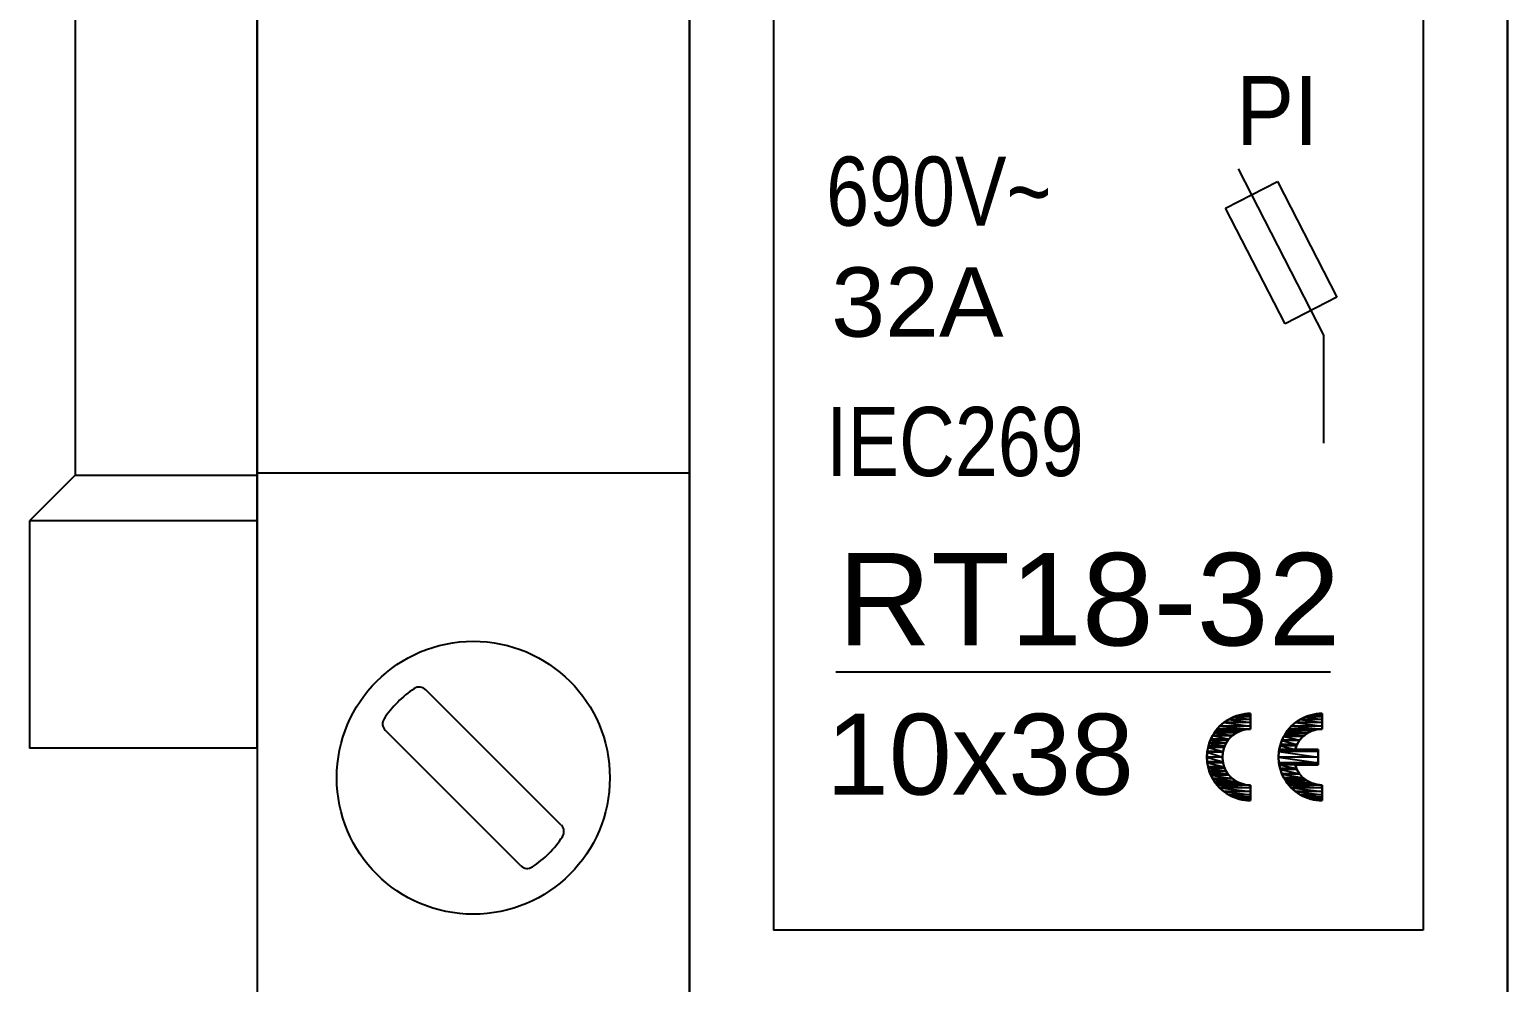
# Model space of a CAD drawing. Header units: millimetres. Extents: x 173893 to 258446, y -176540 to -123824.
# Drawn here: x 188237.67 to 188270.15, y -151229.78 to -151208.83 of the extents above; entities that cross this region are included whole.
import ezdxf

# ---------------------------------------------------------------- set-up
doc = ezdxf.new("R2010")
doc.units = ezdxf.units.MM
doc.header["$LTSCALE"] = 3
doc.layers.add('1', color=3, linetype='Continuous')
doc.layers.add('DUT', color=7, linetype='Continuous')
doc.styles.add('Arial', font='arial.ttf')

msp = doc.modelspace()

# ---------------------------------------------------------------- linework, layer by layer
for p, q in [((188252.174, -151249.082), (188252.174, -151169.6)), ((188270.146, -151169.6), (188270.146, -151249.082)), ((188270.146, -151249.082), (188270.146, -151169.6)), ((188254.022, -151197.242), (188254.022, -151228.629)), ((188268.298, -151197.242), (188268.298, -151228.629)), ((188264.23, -151211.892), (188266.106, -151215.545)), ((188263.953, -151212.754), (188265.092, -151212.169)), ((188265.092, -151212.169), (188266.401, -151214.716)), ((188265.261, -151215.301), (188263.953, -151212.754)), ((188266.401, -151214.716), (188265.261, -151215.301)), ((188266.106, -151215.545), (188266.106, -151217.919)), ((188255.391, -151222.951), (188266.255, -151222.951)), ((188263.87, -151224.101), (188263.824, -151224.144)), ((188263.918, -151224.062), (188263.87, -151224.101)), ((188263.968, -151224.026), (188263.918, -151224.062)), ((188264.021, -151223.994), (188263.968, -151224.026)), ((188264.076, -151223.964), (188264.021, -151223.994)), ((188264.132, -151223.939), (188264.076, -151223.964)), ((188264.19, -151223.917), (188264.132, -151223.939)), ((188264.25, -151223.898), (188264.19, -151223.917)), ((188264.311, -151223.884), (188264.25, -151223.898)), ((188264.373, -151223.874), (188264.311, -151223.884)), ((188264.436, -151223.867), (188264.373, -151223.874)), ((188264.5, -151223.865), (188264.436, -151223.867)), ((188264.5, -151223.865), (188264.5, -151223.865)), ((188265.443, -151224.101), (188265.398, -151224.144)), ((188265.491, -151224.062), (188265.443, -151224.101)), ((188265.542, -151224.026), (188265.491, -151224.062)), ((188265.595, -151223.994), (188265.542, -151224.026)), ((188265.649, -151223.964), (188265.595, -151223.994)), ((188265.706, -151223.939), (188265.649, -151223.964)), ((188265.764, -151223.917), (188265.706, -151223.939)), ((188265.823, -151223.898), (188265.764, -151223.917)), ((188265.884, -151223.884), (188265.823, -151223.898)), ((188265.946, -151223.874), (188265.884, -151223.884)), ((188266.009, -151223.867), (188265.946, -151223.874)), ((188266.073, -151223.865), (188266.009, -151223.867)), ((188266.073, -151223.865), (188266.073, -151223.865)), ((188263.641, -151224.4), (188263.615, -151224.458)), ((188263.671, -151224.344), (188263.641, -151224.4)), ((188263.705, -151224.289), (188263.671, -151224.344)), ((188263.671, -151224.344), (188263.671, -151224.344)), ((188263.741, -151224.238), (188263.705, -151224.289)), ((188263.781, -151224.19), (188263.741, -151224.238)), ((188263.824, -151224.144), (188263.781, -151224.19)), ((188264.037, -151224.414), (188264.011, -151224.446)), ((188264.064, -151224.385), (188264.037, -151224.414)), ((188264.094, -151224.358), (188264.064, -151224.385)), ((188264.125, -151224.332), (188264.094, -151224.358)), ((188264.157, -151224.309), (188264.125, -151224.332)), ((188264.191, -151224.288), (188264.157, -151224.309)), ((188264.226, -151224.269), (188264.191, -151224.288)), ((188264.263, -151224.253), (188264.226, -151224.269)), ((188264.3, -151224.239), (188264.263, -151224.253)), ((188264.339, -151224.227), (188264.3, -151224.239)), ((188264.378, -151224.218), (188264.339, -151224.227)), ((188264.418, -151224.211), (188264.378, -151224.218)), ((188264.458, -151224.207), (188264.418, -151224.211)), ((188264.5, -151224.206), (188264.458, -151224.207)), ((188264.5, -151224.206), (188264.5, -151224.206)), ((188265.214, -151224.4), (188265.188, -151224.458)), ((188265.244, -151224.344), (188265.214, -151224.4)), ((188265.278, -151224.289), (188265.244, -151224.344)), ((188265.244, -151224.344), (188265.244, -151224.344)), ((188265.315, -151224.238), (188265.278, -151224.289)), ((188265.355, -151224.19), (188265.315, -151224.238)), ((188265.398, -151224.144), (188265.355, -151224.19)), ((188265.596, -151224.431), (188265.566, -151224.471)), ((188265.629, -151224.394), (188265.596, -151224.431)), ((188265.664, -151224.361), (188265.629, -151224.394)), ((188265.702, -151224.33), (188265.664, -151224.361)), ((188265.742, -151224.302), (188265.702, -151224.33)), ((188265.784, -151224.277), (188265.742, -151224.302)), ((188265.829, -151224.256), (188265.784, -151224.277)), ((188265.875, -151224.238), (188265.829, -151224.256)), ((188265.923, -151224.224), (188265.875, -151224.238)), ((188265.972, -151224.214), (188265.923, -151224.224)), ((188266.022, -151224.208), (188265.972, -151224.214)), ((188266.073, -151224.206), (188266.022, -151224.208)), ((188266.073, -151224.206), (188266.073, -151224.206)), ((188263.545, -151224.76), (188263.543, -151224.822)), ((188263.551, -151224.698), (188263.545, -151224.76)), ((188263.561, -151224.637), (188263.551, -151224.698)), ((188263.575, -151224.576), (188263.561, -151224.637)), ((188263.593, -151224.516), (188263.575, -151224.576)), ((188263.615, -151224.458), (188263.593, -151224.516)), ((188263.888, -151224.742), (188263.884, -151224.782)), ((188263.894, -151224.703), (188263.888, -151224.742)), ((188263.903, -151224.664), (188263.894, -151224.703)), ((188263.915, -151224.625), (188263.903, -151224.664)), ((188263.929, -151224.587), (188263.915, -151224.625)), ((188263.946, -151224.55), (188263.929, -151224.587)), ((188263.966, -151224.514), (188263.946, -151224.55)), ((188263.987, -151224.479), (188263.966, -151224.514)), ((188263.966, -151224.514), (188263.966, -151224.514)), ((188264.011, -151224.446), (188263.987, -151224.479)), ((188265.118, -151224.76), (188265.116, -151224.822)), ((188265.124, -151224.698), (188265.118, -151224.76)), ((188265.134, -151224.637), (188265.124, -151224.698)), ((188265.148, -151224.576), (188265.134, -151224.637)), ((188265.166, -151224.516), (188265.148, -151224.576)), ((188265.188, -151224.458), (188265.166, -151224.516)), ((188265.496, -151224.603), (188265.48, -151224.652)), ((188265.48, -151224.652), (188265.988, -151224.652)), ((188265.516, -151224.557), (188265.496, -151224.603)), ((188265.539, -151224.513), (188265.516, -151224.557)), ((188265.566, -151224.471), (188265.539, -151224.513)), ((188265.988, -151224.652), (188265.988, -151224.992)), ((188263.543, -151224.822), (188263.545, -151224.884)), ((188263.545, -151224.884), (188263.551, -151224.946)), ((188263.551, -151224.946), (188263.561, -151225.007)), ((188263.561, -151225.007), (188263.575, -151225.068)), ((188263.575, -151225.068), (188263.593, -151225.128)), ((188263.884, -151224.782), (188263.883, -151224.822)), ((188263.883, -151224.822), (188263.884, -151224.862)), ((188263.884, -151224.862), (188263.888, -151224.902)), ((188263.888, -151224.902), (188263.894, -151224.941)), ((188263.894, -151224.941), (188263.903, -151224.98)), ((188263.903, -151224.98), (188263.915, -151225.019)), ((188263.915, -151225.019), (188263.929, -151225.057)), ((188263.929, -151225.057), (188263.946, -151225.094)), ((188265.116, -151224.822), (188265.118, -151224.884)), ((188265.118, -151224.884), (188265.124, -151224.946)), ((188265.124, -151224.946), (188265.134, -151225.007)), ((188265.134, -151225.007), (188265.148, -151225.068)), ((188265.148, -151225.068), (188265.166, -151225.128)), ((188265.48, -151224.992), (188265.988, -151224.992)), ((188265.48, -151224.992), (188265.48, -151224.992)), ((188265.48, -151224.992), (188265.496, -151225.041)), ((188265.496, -151225.041), (188265.516, -151225.087)), ((188265.516, -151225.087), (188265.539, -151225.131)), ((188263.593, -151225.128), (188263.615, -151225.187)), ((188263.615, -151225.187), (188263.641, -151225.244)), ((188263.641, -151225.244), (188263.671, -151225.301)), ((188263.671, -151225.301), (188263.671, -151225.301)), ((188263.671, -151225.301), (188263.705, -151225.355)), ((188263.705, -151225.355), (188263.741, -151225.406)), ((188263.741, -151225.406), (188263.781, -151225.455)), ((188263.946, -151225.094), (188263.966, -151225.13)), ((188263.966, -151225.13), (188263.966, -151225.13)), ((188263.966, -151225.13), (188263.987, -151225.165)), ((188263.987, -151225.165), (188264.011, -151225.198)), ((188264.011, -151225.198), (188264.037, -151225.23)), ((188264.037, -151225.23), (188264.064, -151225.259)), ((188264.064, -151225.259), (188264.094, -151225.286)), ((188264.094, -151225.286), (188264.125, -151225.312)), ((188264.125, -151225.312), (188264.157, -151225.335)), ((188264.157, -151225.335), (188264.191, -151225.356)), ((188264.191, -151225.356), (188264.226, -151225.375)), ((188264.226, -151225.375), (188264.263, -151225.391)), ((188264.263, -151225.391), (188264.3, -151225.406)), ((188264.3, -151225.406), (188264.339, -151225.417)), ((188264.339, -151225.417), (188264.378, -151225.427)), ((188265.166, -151225.128), (188265.188, -151225.187)), ((188265.188, -151225.187), (188265.214, -151225.244)), ((188265.214, -151225.244), (188265.244, -151225.301)), ((188265.244, -151225.301), (188265.244, -151225.301)), ((188265.244, -151225.301), (188265.278, -151225.355)), ((188265.278, -151225.355), (188265.315, -151225.406)), ((188265.315, -151225.406), (188265.355, -151225.455)), ((188265.539, -151225.131), (188265.566, -151225.173)), ((188265.566, -151225.173), (188265.596, -151225.213)), ((188265.596, -151225.213), (188265.629, -151225.25)), ((188265.629, -151225.25), (188265.664, -151225.284)), ((188265.664, -151225.284), (188265.702, -151225.315)), ((188265.702, -151225.315), (188265.742, -151225.342)), ((188265.742, -151225.342), (188265.784, -151225.367)), ((188265.784, -151225.367), (188265.829, -151225.388)), ((188265.829, -151225.388), (188265.875, -151225.406)), ((188265.875, -151225.406), (188265.923, -151225.42)), ((188263.781, -151225.455), (188263.824, -151225.5)), ((188263.824, -151225.5), (188263.87, -151225.543)), ((188263.87, -151225.543), (188263.918, -151225.582)), ((188263.918, -151225.582), (188263.968, -151225.618)), ((188263.968, -151225.618), (188264.021, -151225.651)), ((188264.021, -151225.651), (188264.076, -151225.68)), ((188264.076, -151225.68), (188264.132, -151225.706)), ((188264.132, -151225.706), (188264.19, -151225.728)), ((188264.19, -151225.728), (188264.25, -151225.746)), ((188264.378, -151225.427), (188264.418, -151225.433)), ((188264.418, -151225.433), (188264.458, -151225.437)), ((188264.458, -151225.437), (188264.5, -151225.439)), ((188265.355, -151225.455), (188265.398, -151225.5)), ((188265.398, -151225.5), (188265.443, -151225.543)), ((188265.443, -151225.543), (188265.491, -151225.582)), ((188265.491, -151225.582), (188265.542, -151225.618)), ((188265.542, -151225.618), (188265.595, -151225.651)), ((188265.595, -151225.651), (188265.649, -151225.68)), ((188265.649, -151225.68), (188265.706, -151225.706)), ((188265.706, -151225.706), (188265.764, -151225.728)), ((188265.764, -151225.728), (188265.823, -151225.746)), ((188265.923, -151225.42), (188265.972, -151225.43)), ((188265.972, -151225.43), (188266.022, -151225.437)), ((188266.022, -151225.437), (188266.073, -151225.439)), ((188264.25, -151225.746), (188264.311, -151225.76)), ((188264.311, -151225.76), (188264.373, -151225.771)), ((188264.373, -151225.771), (188264.436, -151225.777)), ((188264.436, -151225.777), (188264.5, -151225.779)), ((188265.823, -151225.746), (188265.884, -151225.76)), ((188265.884, -151225.76), (188265.946, -151225.771)), ((188265.946, -151225.771), (188266.009, -151225.777)), ((188266.009, -151225.777), (188266.073, -151225.779)), ((188268.298, -151228.629), (188254.022, -151228.629))]:
    msp.add_line(p, q)
at = {"color": 251}
for p, q in [((188263.823, -151224.146), (188263.917, -151224.063)), ((188263.917, -151224.063), (188263.823, -151224.146)), ((188263.917, -151224.063), (188264.021, -151223.994)), ((188264.021, -151223.994), (188263.917, -151224.063)), ((188264.5, -151224.063), (188263.917, -151224.063)), ((188263.917, -151224.063), (188264.5, -151224.146)), ((188263.917, -151224.063), (188264.5, -151224.146)), ((188264.5, -151224.063), (188263.917, -151224.063)), ((188264.021, -151223.994), (188264.133, -151223.938)), ((188264.133, -151223.938), (188264.021, -151223.994)), ((188264.5, -151223.994), (188264.021, -151223.994)), ((188264.021, -151223.994), (188264.5, -151224.063)), ((188264.021, -151223.994), (188264.5, -151224.063)), ((188264.5, -151223.994), (188264.021, -151223.994)), ((188264.133, -151223.938), (188264.252, -151223.898)), ((188264.252, -151223.898), (188264.133, -151223.938)), ((188264.5, -151223.938), (188264.133, -151223.938)), ((188264.133, -151223.938), (188264.5, -151223.994)), ((188264.133, -151223.938), (188264.5, -151223.994)), ((188264.5, -151223.938), (188264.133, -151223.938)), ((188264.252, -151223.898), (188264.375, -151223.874)), ((188264.375, -151223.874), (188264.252, -151223.898)), ((188264.5, -151223.898), (188264.252, -151223.898)), ((188264.252, -151223.898), (188264.5, -151223.938)), ((188264.252, -151223.898), (188264.5, -151223.938)), ((188264.5, -151223.898), (188264.252, -151223.898)), ((188264.375, -151223.874), (188264.5, -151223.865)), ((188264.5, -151223.865), (188264.375, -151223.874)), ((188264.5, -151223.874), (188264.375, -151223.874)), ((188264.375, -151223.874), (188264.5, -151223.898)), ((188264.375, -151223.874), (188264.5, -151223.898)), ((188264.5, -151223.874), (188264.375, -151223.874)), ((188264.5, -151223.865), (188264.5, -151223.874)), ((188264.5, -151223.874), (188264.5, -151223.865)), ((188264.5, -151223.898), (188264.5, -151223.874)), ((188264.5, -151223.874), (188264.5, -151223.898)), ((188264.5, -151223.938), (188264.5, -151223.898)), ((188264.5, -151223.898), (188264.5, -151223.938)), ((188264.5, -151223.994), (188264.5, -151223.938)), ((188264.5, -151223.938), (188264.5, -151223.994)), ((188264.5, -151224.063), (188264.5, -151223.994)), ((188264.5, -151223.994), (188264.5, -151224.063)), ((188264.5, -151224.146), (188264.5, -151224.063)), ((188264.5, -151224.063), (188264.5, -151224.146)), ((188265.396, -151224.146), (188265.491, -151224.063)), ((188265.491, -151224.063), (188265.396, -151224.146)), ((188265.491, -151224.063), (188265.595, -151223.994)), ((188265.595, -151223.994), (188265.491, -151224.063)), ((188266.073, -151224.063), (188265.491, -151224.063)), ((188265.491, -151224.063), (188266.073, -151224.146)), ((188265.491, -151224.063), (188266.073, -151224.146)), ((188266.073, -151224.063), (188265.491, -151224.063)), ((188265.595, -151223.994), (188265.707, -151223.938)), ((188265.707, -151223.938), (188265.595, -151223.994)), ((188266.073, -151223.994), (188265.595, -151223.994)), ((188265.595, -151223.994), (188266.073, -151224.063)), ((188265.595, -151223.994), (188266.073, -151224.063)), ((188266.073, -151223.994), (188265.595, -151223.994)), ((188265.707, -151223.938), (188265.825, -151223.898)), ((188265.825, -151223.898), (188265.707, -151223.938)), ((188266.073, -151223.938), (188265.707, -151223.938)), ((188265.707, -151223.938), (188266.073, -151223.994)), ((188265.707, -151223.938), (188266.073, -151223.994)), ((188266.073, -151223.938), (188265.707, -151223.938)), ((188265.825, -151223.898), (188265.948, -151223.874)), ((188265.948, -151223.874), (188265.825, -151223.898)), ((188266.073, -151223.898), (188265.825, -151223.898)), ((188265.825, -151223.898), (188266.073, -151223.938)), ((188265.825, -151223.898), (188266.073, -151223.938)), ((188266.073, -151223.898), (188265.825, -151223.898)), ((188265.948, -151223.874), (188266.073, -151223.865)), ((188266.073, -151223.865), (188265.948, -151223.874)), ((188266.073, -151223.874), (188265.948, -151223.874)), ((188265.948, -151223.874), (188266.073, -151223.898)), ((188265.948, -151223.874), (188266.073, -151223.898)), ((188266.073, -151223.874), (188265.948, -151223.874)), ((188266.073, -151223.865), (188266.073, -151223.874)), ((188266.073, -151223.874), (188266.073, -151223.865)), ((188266.073, -151223.898), (188266.073, -151223.874)), ((188266.073, -151223.874), (188266.073, -151223.898)), ((188266.073, -151223.938), (188266.073, -151223.898)), ((188266.073, -151223.898), (188266.073, -151223.938)), ((188266.073, -151223.994), (188266.073, -151223.938)), ((188266.073, -151223.938), (188266.073, -151223.994)), ((188266.073, -151224.063), (188266.073, -151223.994)), ((188266.073, -151223.994), (188266.073, -151224.063)), ((188266.073, -151224.146), (188266.073, -151224.063)), ((188266.073, -151224.063), (188266.073, -151224.146)), ((188263.616, -151224.456), (188263.631, -151224.426)), ((188263.631, -151224.426), (188263.616, -151224.456)), ((188263.631, -151224.426), (188263.668, -151224.35)), ((188263.668, -151224.35), (188263.631, -151224.426)), ((188264.027, -151224.426), (188263.631, -151224.426)), ((188263.631, -151224.426), (188264.006, -151224.456)), ((188263.631, -151224.426), (188264.006, -151224.456)), ((188264.027, -151224.426), (188263.631, -151224.426)), ((188263.668, -151224.35), (188263.671, -151224.344)), ((188263.671, -151224.344), (188263.668, -151224.35)), ((188264.103, -151224.35), (188263.668, -151224.35)), ((188263.668, -151224.35), (188264.027, -151224.426)), ((188263.668, -151224.35), (188264.027, -151224.426)), ((188264.103, -151224.35), (188263.668, -151224.35)), ((188263.671, -151224.344), (188263.708, -151224.288)), ((188263.708, -151224.288), (188263.671, -151224.344)), ((188264.112, -151224.344), (188263.671, -151224.344)), ((188263.671, -151224.344), (188264.103, -151224.35)), ((188263.671, -151224.344), (188264.103, -151224.35)), ((188264.112, -151224.344), (188263.671, -151224.344)), ((188263.708, -151224.288), (188263.738, -151224.243)), ((188263.738, -151224.243), (188263.708, -151224.288)), ((188264.191, -151224.288), (188263.708, -151224.288)), ((188263.708, -151224.288), (188264.112, -151224.344)), ((188263.708, -151224.288), (188264.112, -151224.344)), ((188264.191, -151224.288), (188263.708, -151224.288)), ((188263.738, -151224.243), (188263.74, -151224.24)), ((188263.74, -151224.24), (188263.738, -151224.243)), ((188264.289, -151224.243), (188263.738, -151224.243)), ((188263.738, -151224.243), (188264.191, -151224.288)), ((188263.738, -151224.243), (188264.191, -151224.288)), ((188264.289, -151224.243), (188263.738, -151224.243)), ((188263.74, -151224.24), (188263.762, -151224.215)), ((188263.762, -151224.215), (188263.74, -151224.24)), ((188264.3, -151224.24), (188263.74, -151224.24)), ((188263.74, -151224.24), (188264.289, -151224.243)), ((188263.74, -151224.24), (188264.289, -151224.243)), ((188264.3, -151224.24), (188263.74, -151224.24)), ((188263.762, -151224.215), (188263.77, -151224.206)), ((188263.77, -151224.206), (188263.762, -151224.215)), ((188264.393, -151224.215), (188263.762, -151224.215)), ((188263.762, -151224.215), (188264.3, -151224.24)), ((188263.762, -151224.215), (188264.3, -151224.24)), ((188264.393, -151224.215), (188263.762, -151224.215)), ((188263.77, -151224.206), (188263.823, -151224.146)), ((188263.823, -151224.146), (188263.77, -151224.206)), ((188264.5, -151224.206), (188263.77, -151224.206)), ((188263.77, -151224.206), (188264.393, -151224.215)), ((188263.77, -151224.206), (188264.393, -151224.215)), ((188264.5, -151224.206), (188263.77, -151224.206)), ((188264.5, -151224.146), (188263.823, -151224.146)), ((188263.823, -151224.146), (188264.5, -151224.206)), ((188263.823, -151224.146), (188264.5, -151224.206)), ((188264.5, -151224.146), (188263.823, -151224.146)), ((188264.006, -151224.456), (188264.027, -151224.426)), ((188264.027, -151224.426), (188264.006, -151224.456)), ((188264.027, -151224.426), (188264.103, -151224.35)), ((188264.103, -151224.35), (188264.027, -151224.426)), ((188264.103, -151224.35), (188264.112, -151224.344)), ((188264.112, -151224.344), (188264.103, -151224.35)), ((188264.112, -151224.344), (188264.191, -151224.288)), ((188264.191, -151224.288), (188264.112, -151224.344)), ((188264.191, -151224.288), (188264.289, -151224.243)), ((188264.289, -151224.243), (188264.191, -151224.288)), ((188264.289, -151224.243), (188264.3, -151224.24)), ((188264.3, -151224.24), (188264.289, -151224.243)), ((188264.3, -151224.24), (188264.393, -151224.215)), ((188264.393, -151224.215), (188264.3, -151224.24)), ((188264.393, -151224.215), (188264.5, -151224.206)), ((188264.5, -151224.206), (188264.393, -151224.215)), ((188264.5, -151224.206), (188264.5, -151224.146)), ((188264.5, -151224.146), (188264.5, -151224.206)), ((188265.192, -151224.45), (188265.233, -151224.366)), ((188265.233, -151224.366), (188265.192, -151224.45)), ((188265.233, -151224.366), (188265.244, -151224.344)), ((188265.244, -151224.344), (188265.233, -151224.366)), ((188265.658, -151224.366), (188265.233, -151224.366)), ((188265.233, -151224.366), (188265.582, -151224.45)), ((188265.233, -151224.366), (188265.582, -151224.45)), ((188265.658, -151224.366), (188265.233, -151224.366)), ((188265.244, -151224.344), (188265.275, -151224.298)), ((188265.275, -151224.298), (188265.244, -151224.344)), ((188265.688, -151224.344), (188265.244, -151224.344)), ((188265.244, -151224.344), (188265.658, -151224.366)), ((188265.244, -151224.344), (188265.658, -151224.366)), ((188265.688, -151224.344), (188265.244, -151224.344)), ((188265.275, -151224.298), (188265.309, -151224.247)), ((188265.309, -151224.247), (188265.275, -151224.298)), ((188265.749, -151224.298), (188265.275, -151224.298)), ((188265.275, -151224.298), (188265.688, -151224.344)), ((188265.275, -151224.298), (188265.688, -151224.344)), ((188265.749, -151224.298), (188265.275, -151224.298)), ((188265.309, -151224.247), (188265.314, -151224.24)), ((188265.314, -151224.24), (188265.309, -151224.247)), ((188265.851, -151224.247), (188265.309, -151224.247)), ((188265.309, -151224.247), (188265.749, -151224.298)), ((188265.309, -151224.247), (188265.749, -151224.298)), ((188265.851, -151224.247), (188265.309, -151224.247)), ((188265.314, -151224.24), (188265.335, -151224.216)), ((188265.335, -151224.216), (188265.314, -151224.24)), ((188265.877, -151224.24), (188265.314, -151224.24)), ((188265.314, -151224.24), (188265.851, -151224.247)), ((188265.314, -151224.24), (188265.851, -151224.247)), ((188265.877, -151224.24), (188265.314, -151224.24)), ((188265.335, -151224.216), (188265.344, -151224.206)), ((188265.344, -151224.206), (188265.335, -151224.216)), ((188265.96, -151224.216), (188265.335, -151224.216)), ((188265.335, -151224.216), (188265.877, -151224.24)), ((188265.335, -151224.216), (188265.877, -151224.24)), ((188265.96, -151224.216), (188265.335, -151224.216)), ((188265.344, -151224.206), (188265.396, -151224.146)), ((188265.396, -151224.146), (188265.344, -151224.206)), ((188266.073, -151224.206), (188265.344, -151224.206)), ((188265.344, -151224.206), (188265.96, -151224.216)), ((188265.344, -151224.206), (188265.96, -151224.216)), ((188266.073, -151224.206), (188265.344, -151224.206)), ((188266.073, -151224.146), (188265.396, -151224.146)), ((188265.396, -151224.146), (188266.073, -151224.206)), ((188265.396, -151224.146), (188266.073, -151224.206)), ((188266.073, -151224.146), (188265.396, -151224.146)), ((188265.582, -151224.45), (188265.658, -151224.366)), ((188265.658, -151224.366), (188265.582, -151224.45)), ((188265.658, -151224.366), (188265.688, -151224.344)), ((188265.688, -151224.344), (188265.658, -151224.366)), ((188265.688, -151224.344), (188265.749, -151224.298)), ((188265.749, -151224.298), (188265.688, -151224.344)), ((188265.749, -151224.298), (188265.851, -151224.247)), ((188265.851, -151224.247), (188265.749, -151224.298)), ((188265.851, -151224.247), (188265.877, -151224.24)), ((188265.877, -151224.24), (188265.851, -151224.247)), ((188265.877, -151224.24), (188265.96, -151224.216)), ((188265.96, -151224.216), (188265.877, -151224.24)), ((188265.96, -151224.216), (188266.073, -151224.206)), ((188266.073, -151224.206), (188265.96, -151224.216)), ((188266.073, -151224.206), (188266.073, -151224.146)), ((188266.073, -151224.146), (188266.073, -151224.206)), ((188263.543, -151224.822), (188263.55, -151224.715)), ((188263.55, -151224.715), (188263.543, -151224.822)), ((188263.55, -151224.715), (188263.551, -151224.697)), ((188263.551, -151224.697), (188263.55, -151224.715)), ((188263.892, -151224.715), (188263.55, -151224.715)), ((188263.55, -151224.715), (188263.883, -151224.822)), ((188263.55, -151224.715), (188263.883, -151224.822)), ((188263.892, -151224.715), (188263.55, -151224.715)), ((188263.551, -151224.697), (188263.568, -151224.611)), ((188263.568, -151224.611), (188263.551, -151224.697)), ((188263.897, -151224.697), (188263.551, -151224.697)), ((188263.551, -151224.697), (188263.892, -151224.715)), ((188263.551, -151224.697), (188263.892, -151224.715)), ((188263.897, -151224.697), (188263.551, -151224.697)), ((188263.568, -151224.611), (188263.575, -151224.575)), ((188263.575, -151224.575), (188263.568, -151224.611)), ((188263.92, -151224.611), (188263.568, -151224.611)), ((188263.568, -151224.611), (188263.897, -151224.697)), ((188263.568, -151224.611), (188263.897, -151224.697)), ((188263.92, -151224.611), (188263.568, -151224.611)), ((188263.575, -151224.575), (188263.596, -151224.514)), ((188263.596, -151224.514), (188263.575, -151224.575)), ((188263.937, -151224.575), (188263.575, -151224.575)), ((188263.575, -151224.575), (188263.92, -151224.611)), ((188263.575, -151224.575), (188263.92, -151224.611)), ((188263.937, -151224.575), (188263.575, -151224.575)), ((188263.596, -151224.514), (188263.616, -151224.456)), ((188263.616, -151224.456), (188263.596, -151224.514)), ((188263.966, -151224.514), (188263.596, -151224.514)), ((188263.596, -151224.514), (188263.937, -151224.575)), ((188263.596, -151224.514), (188263.937, -151224.575)), ((188263.966, -151224.514), (188263.596, -151224.514)), ((188264.006, -151224.456), (188263.616, -151224.456)), ((188263.616, -151224.456), (188263.966, -151224.514)), ((188263.616, -151224.456), (188263.966, -151224.514)), ((188264.006, -151224.456), (188263.616, -151224.456)), ((188263.883, -151224.822), (188263.892, -151224.715)), ((188263.892, -151224.715), (188263.883, -151224.822)), ((188263.892, -151224.715), (188263.897, -151224.697)), ((188263.897, -151224.697), (188263.892, -151224.715)), ((188263.897, -151224.697), (188263.92, -151224.611)), ((188263.92, -151224.611), (188263.897, -151224.697)), ((188263.92, -151224.611), (188263.937, -151224.575)), ((188263.937, -151224.575), (188263.92, -151224.611)), ((188263.937, -151224.575), (188263.966, -151224.514)), ((188263.966, -151224.514), (188263.937, -151224.575)), ((188263.966, -151224.514), (188264.006, -151224.456)), ((188264.006, -151224.456), (188263.966, -151224.514)), ((188265.116, -151224.822), (188265.124, -151224.697)), ((188265.124, -151224.697), (188265.116, -151224.822)), ((188265.124, -151224.697), (188265.133, -151224.652)), ((188265.133, -151224.652), (188265.124, -151224.697)), ((188265.988, -151224.697), (188265.124, -151224.697)), ((188265.124, -151224.697), (188265.988, -151224.822)), ((188265.124, -151224.697), (188265.988, -151224.822)), ((188265.988, -151224.697), (188265.124, -151224.697)), ((188265.133, -151224.652), (188265.149, -151224.575)), ((188265.149, -151224.575), (188265.133, -151224.652)), ((188265.48, -151224.652), (188265.133, -151224.652)), ((188265.133, -151224.652), (188265.988, -151224.697)), ((188265.133, -151224.652), (188265.988, -151224.697)), ((188265.988, -151224.652), (188265.133, -151224.652)), ((188265.149, -151224.575), (188265.158, -151224.546)), ((188265.158, -151224.546), (188265.149, -151224.575)), ((188265.511, -151224.575), (188265.149, -151224.575)), ((188265.149, -151224.575), (188265.48, -151224.652)), ((188265.149, -151224.575), (188265.48, -151224.652)), ((188265.511, -151224.575), (188265.149, -151224.575)), ((188265.158, -151224.546), (188265.189, -151224.456)), ((188265.189, -151224.456), (188265.158, -151224.546)), ((188265.522, -151224.546), (188265.158, -151224.546)), ((188265.158, -151224.546), (188265.511, -151224.575)), ((188265.158, -151224.546), (188265.511, -151224.575)), ((188265.522, -151224.546), (188265.158, -151224.546)), ((188265.189, -151224.456), (188265.192, -151224.45)), ((188265.192, -151224.45), (188265.189, -151224.456)), ((188265.578, -151224.456), (188265.189, -151224.456)), ((188265.189, -151224.456), (188265.522, -151224.546)), ((188265.189, -151224.456), (188265.522, -151224.546)), ((188265.578, -151224.456), (188265.189, -151224.456)), ((188265.582, -151224.45), (188265.192, -151224.45)), ((188265.192, -151224.45), (188265.578, -151224.456)), ((188265.192, -151224.45), (188265.578, -151224.456)), ((188265.582, -151224.45), (188265.192, -151224.45)), ((188265.48, -151224.652), (188265.511, -151224.575)), ((188265.511, -151224.575), (188265.48, -151224.652)), ((188265.48, -151224.652), (188265.988, -151224.652)), ((188265.48, -151224.652), (188265.48, -151224.652)), ((188265.48, -151224.652), (188265.988, -151224.652)), ((188265.511, -151224.575), (188265.522, -151224.546)), ((188265.522, -151224.546), (188265.511, -151224.575)), ((188265.522, -151224.546), (188265.578, -151224.456)), ((188265.578, -151224.456), (188265.522, -151224.546)), ((188265.578, -151224.456), (188265.582, -151224.45)), ((188265.582, -151224.45), (188265.578, -151224.456)), ((188265.988, -151224.697), (188265.988, -151224.652)), ((188265.988, -151224.652), (188265.988, -151224.697)), ((188265.988, -151224.822), (188265.988, -151224.697)), ((188265.988, -151224.697), (188265.988, -151224.822)), ((188263.883, -151224.822), (188263.543, -151224.822)), ((188263.543, -151224.822), (188263.892, -151224.929)), ((188263.55, -151224.929), (188263.543, -151224.822)), ((188263.543, -151224.822), (188263.892, -151224.929)), ((188263.883, -151224.822), (188263.543, -151224.822)), ((188263.543, -151224.822), (188263.55, -151224.929)), ((188263.892, -151224.929), (188263.55, -151224.929)), ((188263.55, -151224.929), (188263.897, -151224.947)), ((188263.551, -151224.947), (188263.55, -151224.929)), ((188263.55, -151224.929), (188263.897, -151224.947)), ((188263.892, -151224.929), (188263.55, -151224.929)), ((188263.55, -151224.929), (188263.551, -151224.947)), ((188263.897, -151224.947), (188263.551, -151224.947)), ((188263.551, -151224.947), (188263.92, -151225.033)), ((188263.568, -151225.033), (188263.551, -151224.947)), ((188263.551, -151224.947), (188263.92, -151225.033)), ((188263.897, -151224.947), (188263.551, -151224.947)), ((188263.551, -151224.947), (188263.568, -151225.033)), ((188263.92, -151225.033), (188263.568, -151225.033)), ((188263.568, -151225.033), (188263.937, -151225.07)), ((188263.575, -151225.07), (188263.568, -151225.033)), ((188263.568, -151225.033), (188263.937, -151225.07)), ((188263.92, -151225.033), (188263.568, -151225.033)), ((188263.568, -151225.033), (188263.575, -151225.07)), ((188263.937, -151225.07), (188263.575, -151225.07)), ((188263.575, -151225.07), (188263.966, -151225.13)), ((188263.596, -151225.13), (188263.575, -151225.07)), ((188263.575, -151225.07), (188263.966, -151225.13)), ((188263.937, -151225.07), (188263.575, -151225.07)), ((188263.575, -151225.07), (188263.596, -151225.13)), ((188263.892, -151224.929), (188263.883, -151224.822)), ((188263.883, -151224.822), (188263.892, -151224.929)), ((188263.897, -151224.947), (188263.892, -151224.929)), ((188263.892, -151224.929), (188263.897, -151224.947)), ((188263.92, -151225.033), (188263.897, -151224.947)), ((188263.897, -151224.947), (188263.92, -151225.033)), ((188263.937, -151225.07), (188263.92, -151225.033)), ((188263.92, -151225.033), (188263.937, -151225.07)), ((188263.966, -151225.13), (188263.937, -151225.07)), ((188263.937, -151225.07), (188263.966, -151225.13)), ((188265.988, -151224.822), (188265.116, -151224.822)), ((188265.116, -151224.822), (188265.988, -151224.947)), ((188265.124, -151224.947), (188265.116, -151224.822)), ((188265.116, -151224.822), (188265.988, -151224.947)), ((188265.988, -151224.822), (188265.116, -151224.822)), ((188265.116, -151224.822), (188265.124, -151224.947)), ((188265.988, -151224.947), (188265.124, -151224.947)), ((188265.124, -151224.947), (188265.988, -151224.992)), ((188265.133, -151224.992), (188265.124, -151224.947)), ((188265.124, -151224.947), (188265.988, -151224.992)), ((188265.988, -151224.947), (188265.124, -151224.947)), ((188265.124, -151224.947), (188265.133, -151224.992)), ((188265.988, -151224.992), (188265.133, -151224.992)), ((188265.133, -151224.992), (188265.511, -151225.07)), ((188265.149, -151225.07), (188265.133, -151224.992)), ((188265.133, -151224.992), (188265.511, -151225.07)), ((188265.48, -151224.992), (188265.133, -151224.992)), ((188265.133, -151224.992), (188265.149, -151225.07)), ((188265.511, -151225.07), (188265.149, -151225.07)), ((188265.149, -151225.07), (188265.522, -151225.098)), ((188265.158, -151225.098), (188265.149, -151225.07)), ((188265.149, -151225.07), (188265.522, -151225.098)), ((188265.511, -151225.07), (188265.149, -151225.07)), ((188265.149, -151225.07), (188265.158, -151225.098)), ((188265.48, -151224.992), (188265.988, -151224.992)), ((188265.48, -151224.992), (188265.48, -151224.992)), ((188265.511, -151225.07), (188265.48, -151224.992)), ((188265.48, -151224.992), (188265.988, -151224.992)), ((188265.48, -151224.992), (188265.511, -151225.07)), ((188265.522, -151225.098), (188265.511, -151225.07)), ((188265.511, -151225.07), (188265.522, -151225.098)), ((188265.988, -151224.947), (188265.988, -151224.822)), ((188265.988, -151224.822), (188265.988, -151224.947)), ((188265.988, -151224.992), (188265.988, -151224.947)), ((188265.988, -151224.947), (188265.988, -151224.992)), ((188263.966, -151225.13), (188263.596, -151225.13)), ((188263.596, -151225.13), (188264.006, -151225.188)), ((188263.616, -151225.188), (188263.596, -151225.13)), ((188263.596, -151225.13), (188264.006, -151225.188)), ((188263.966, -151225.13), (188263.596, -151225.13)), ((188263.596, -151225.13), (188263.616, -151225.188)), ((188264.006, -151225.188), (188263.616, -151225.188)), ((188263.616, -151225.188), (188264.027, -151225.219)), ((188263.631, -151225.219), (188263.616, -151225.188)), ((188263.616, -151225.188), (188264.027, -151225.219)), ((188264.006, -151225.188), (188263.616, -151225.188)), ((188263.616, -151225.188), (188263.631, -151225.219)), ((188264.027, -151225.219), (188263.631, -151225.219)), ((188263.631, -151225.219), (188264.103, -151225.295)), ((188263.668, -151225.295), (188263.631, -151225.219)), ((188263.631, -151225.219), (188264.103, -151225.295)), ((188264.027, -151225.219), (188263.631, -151225.219)), ((188263.631, -151225.219), (188263.668, -151225.295)), ((188264.103, -151225.295), (188263.668, -151225.295)), ((188263.668, -151225.295), (188264.112, -151225.301)), ((188263.671, -151225.301), (188263.668, -151225.295)), ((188263.668, -151225.295), (188264.112, -151225.301)), ((188264.103, -151225.295), (188263.668, -151225.295)), ((188263.668, -151225.295), (188263.671, -151225.301)), ((188264.112, -151225.301), (188263.671, -151225.301)), ((188263.671, -151225.301), (188264.191, -151225.356)), ((188263.708, -151225.356), (188263.671, -151225.301)), ((188263.671, -151225.301), (188264.191, -151225.356)), ((188264.112, -151225.301), (188263.671, -151225.301)), ((188263.671, -151225.301), (188263.708, -151225.356)), ((188264.191, -151225.356), (188263.708, -151225.356)), ((188263.708, -151225.356), (188264.289, -151225.402)), ((188263.738, -151225.402), (188263.708, -151225.356)), ((188263.708, -151225.356), (188264.289, -151225.402)), ((188264.191, -151225.356), (188263.708, -151225.356)), ((188263.708, -151225.356), (188263.738, -151225.402)), ((188264.289, -151225.402), (188263.738, -151225.402)), ((188263.738, -151225.402), (188264.3, -151225.405)), ((188263.74, -151225.405), (188263.738, -151225.402)), ((188263.738, -151225.402), (188264.3, -151225.405)), ((188264.289, -151225.402), (188263.738, -151225.402)), ((188263.738, -151225.402), (188263.74, -151225.405)), ((188264.3, -151225.405), (188263.74, -151225.405)), ((188263.74, -151225.405), (188264.393, -151225.429)), ((188263.762, -151225.429), (188263.74, -151225.405)), ((188263.74, -151225.405), (188264.393, -151225.429)), ((188264.3, -151225.405), (188263.74, -151225.405)), ((188263.74, -151225.405), (188263.762, -151225.429)), ((188264.006, -151225.188), (188263.966, -151225.13)), ((188263.966, -151225.13), (188264.006, -151225.188)), ((188264.027, -151225.219), (188264.006, -151225.188)), ((188264.006, -151225.188), (188264.027, -151225.219)), ((188264.103, -151225.295), (188264.027, -151225.219)), ((188264.027, -151225.219), (188264.103, -151225.295)), ((188264.112, -151225.301), (188264.103, -151225.295)), ((188264.103, -151225.295), (188264.112, -151225.301)), ((188264.191, -151225.356), (188264.112, -151225.301)), ((188264.112, -151225.301), (188264.191, -151225.356)), ((188264.289, -151225.402), (188264.191, -151225.356)), ((188264.191, -151225.356), (188264.289, -151225.402)), ((188264.3, -151225.405), (188264.289, -151225.402)), ((188264.289, -151225.402), (188264.3, -151225.405)), ((188264.393, -151225.429), (188264.3, -151225.405)), ((188264.3, -151225.405), (188264.393, -151225.429)), ((188265.522, -151225.098), (188265.158, -151225.098)), ((188265.158, -151225.098), (188265.578, -151225.188)), ((188265.189, -151225.188), (188265.158, -151225.098)), ((188265.158, -151225.098), (188265.578, -151225.188)), ((188265.522, -151225.098), (188265.158, -151225.098)), ((188265.158, -151225.098), (188265.189, -151225.188)), ((188265.578, -151225.188), (188265.189, -151225.188)), ((188265.189, -151225.188), (188265.582, -151225.195)), ((188265.192, -151225.195), (188265.189, -151225.188)), ((188265.189, -151225.188), (188265.582, -151225.195)), ((188265.578, -151225.188), (188265.189, -151225.188)), ((188265.189, -151225.188), (188265.192, -151225.195)), ((188265.582, -151225.195), (188265.192, -151225.195)), ((188265.192, -151225.195), (188265.658, -151225.278)), ((188265.233, -151225.278), (188265.192, -151225.195)), ((188265.192, -151225.195), (188265.658, -151225.278)), ((188265.582, -151225.195), (188265.192, -151225.195)), ((188265.192, -151225.195), (188265.233, -151225.278)), ((188265.658, -151225.278), (188265.233, -151225.278)), ((188265.233, -151225.278), (188265.688, -151225.301)), ((188265.244, -151225.301), (188265.233, -151225.278)), ((188265.233, -151225.278), (188265.688, -151225.301)), ((188265.658, -151225.278), (188265.233, -151225.278)), ((188265.233, -151225.278), (188265.244, -151225.301)), ((188265.688, -151225.301), (188265.244, -151225.301)), ((188265.244, -151225.301), (188265.749, -151225.347)), ((188265.275, -151225.347), (188265.244, -151225.301)), ((188265.244, -151225.301), (188265.749, -151225.347)), ((188265.688, -151225.301), (188265.244, -151225.301)), ((188265.244, -151225.301), (188265.275, -151225.347)), ((188265.749, -151225.347), (188265.275, -151225.347)), ((188265.275, -151225.347), (188265.851, -151225.397)), ((188265.309, -151225.397), (188265.275, -151225.347)), ((188265.275, -151225.347), (188265.851, -151225.397)), ((188265.749, -151225.347), (188265.275, -151225.347)), ((188265.275, -151225.347), (188265.309, -151225.397)), ((188265.851, -151225.397), (188265.309, -151225.397)), ((188265.309, -151225.397), (188265.877, -151225.405)), ((188265.314, -151225.405), (188265.309, -151225.397)), ((188265.309, -151225.397), (188265.877, -151225.405)), ((188265.851, -151225.397), (188265.309, -151225.397)), ((188265.309, -151225.397), (188265.314, -151225.405)), ((188265.877, -151225.405), (188265.314, -151225.405)), ((188265.314, -151225.405), (188265.96, -151225.428)), ((188265.335, -151225.428), (188265.314, -151225.405)), ((188265.314, -151225.405), (188265.96, -151225.428)), ((188265.877, -151225.405), (188265.314, -151225.405)), ((188265.314, -151225.405), (188265.335, -151225.428)), ((188265.578, -151225.188), (188265.522, -151225.098)), ((188265.522, -151225.098), (188265.578, -151225.188)), ((188265.582, -151225.195), (188265.578, -151225.188)), ((188265.578, -151225.188), (188265.582, -151225.195)), ((188265.658, -151225.278), (188265.582, -151225.195)), ((188265.582, -151225.195), (188265.658, -151225.278)), ((188265.688, -151225.301), (188265.658, -151225.278)), ((188265.658, -151225.278), (188265.688, -151225.301)), ((188265.749, -151225.347), (188265.688, -151225.301)), ((188265.688, -151225.301), (188265.749, -151225.347)), ((188265.851, -151225.397), (188265.749, -151225.347)), ((188265.749, -151225.347), (188265.851, -151225.397)), ((188265.877, -151225.405), (188265.851, -151225.397)), ((188265.851, -151225.397), (188265.877, -151225.405)), ((188265.96, -151225.428), (188265.877, -151225.405)), ((188265.877, -151225.405), (188265.96, -151225.428)), ((188264.393, -151225.429), (188263.762, -151225.429)), ((188263.762, -151225.429), (188264.5, -151225.439)), ((188263.77, -151225.439), (188263.762, -151225.429)), ((188263.762, -151225.429), (188264.5, -151225.439)), ((188264.393, -151225.429), (188263.762, -151225.429)), ((188263.762, -151225.429), (188263.77, -151225.439)), ((188264.5, -151225.439), (188263.77, -151225.439)), ((188263.77, -151225.439), (188264.5, -151225.499)), ((188263.823, -151225.499), (188263.77, -151225.439)), ((188263.77, -151225.439), (188264.5, -151225.499)), ((188264.5, -151225.439), (188263.77, -151225.439)), ((188263.77, -151225.439), (188263.823, -151225.499)), ((188264.5, -151225.499), (188263.823, -151225.499)), ((188263.823, -151225.499), (188264.5, -151225.581)), ((188263.917, -151225.581), (188263.823, -151225.499)), ((188263.823, -151225.499), (188264.5, -151225.581)), ((188264.5, -151225.499), (188263.823, -151225.499)), ((188263.823, -151225.499), (188263.917, -151225.581)), ((188264.5, -151225.581), (188263.917, -151225.581)), ((188263.917, -151225.581), (188264.5, -151225.651)), ((188264.021, -151225.651), (188263.917, -151225.581)), ((188263.917, -151225.581), (188264.5, -151225.651)), ((188264.5, -151225.581), (188263.917, -151225.581)), ((188263.917, -151225.581), (188264.021, -151225.651)), ((188264.5, -151225.651), (188264.021, -151225.651)), ((188264.021, -151225.651), (188264.5, -151225.706)), ((188264.133, -151225.706), (188264.021, -151225.651)), ((188264.021, -151225.651), (188264.5, -151225.706)), ((188264.5, -151225.651), (188264.021, -151225.651)), ((188264.021, -151225.651), (188264.133, -151225.706)), ((188264.5, -151225.706), (188264.133, -151225.706)), ((188264.133, -151225.706), (188264.5, -151225.746)), ((188264.252, -151225.746), (188264.133, -151225.706)), ((188264.133, -151225.706), (188264.5, -151225.746)), ((188264.5, -151225.706), (188264.133, -151225.706)), ((188264.133, -151225.706), (188264.252, -151225.746)), ((188264.5, -151225.439), (188264.393, -151225.429)), ((188264.393, -151225.429), (188264.5, -151225.439)), ((188264.5, -151225.499), (188264.5, -151225.439)), ((188264.5, -151225.439), (188264.5, -151225.499)), ((188264.5, -151225.581), (188264.5, -151225.499)), ((188264.5, -151225.499), (188264.5, -151225.581)), ((188264.5, -151225.651), (188264.5, -151225.581)), ((188264.5, -151225.581), (188264.5, -151225.651)), ((188264.5, -151225.706), (188264.5, -151225.651)), ((188264.5, -151225.651), (188264.5, -151225.706)), ((188264.5, -151225.746), (188264.5, -151225.706)), ((188264.5, -151225.706), (188264.5, -151225.746)), ((188265.96, -151225.428), (188265.335, -151225.428)), ((188265.335, -151225.428), (188266.073, -151225.439)), ((188265.344, -151225.439), (188265.335, -151225.428)), ((188265.335, -151225.428), (188266.073, -151225.439)), ((188265.96, -151225.428), (188265.335, -151225.428)), ((188265.335, -151225.428), (188265.344, -151225.439)), ((188266.073, -151225.439), (188265.344, -151225.439)), ((188265.344, -151225.439), (188266.073, -151225.499)), ((188265.396, -151225.499), (188265.344, -151225.439)), ((188265.344, -151225.439), (188266.073, -151225.499)), ((188266.073, -151225.439), (188265.344, -151225.439)), ((188265.344, -151225.439), (188265.396, -151225.499)), ((188266.073, -151225.499), (188265.396, -151225.499)), ((188265.396, -151225.499), (188266.073, -151225.581)), ((188265.491, -151225.581), (188265.396, -151225.499)), ((188265.396, -151225.499), (188266.073, -151225.581)), ((188266.073, -151225.499), (188265.396, -151225.499)), ((188265.396, -151225.499), (188265.491, -151225.581)), ((188266.073, -151225.581), (188265.491, -151225.581)), ((188265.491, -151225.581), (188266.073, -151225.651)), ((188265.595, -151225.651), (188265.491, -151225.581)), ((188265.491, -151225.581), (188266.073, -151225.651)), ((188266.073, -151225.581), (188265.491, -151225.581)), ((188265.491, -151225.581), (188265.595, -151225.651)), ((188266.073, -151225.651), (188265.595, -151225.651)), ((188265.595, -151225.651), (188266.073, -151225.706)), ((188265.707, -151225.706), (188265.595, -151225.651)), ((188265.595, -151225.651), (188266.073, -151225.706)), ((188266.073, -151225.651), (188265.595, -151225.651)), ((188265.595, -151225.651), (188265.707, -151225.706)), ((188266.073, -151225.706), (188265.707, -151225.706)), ((188265.707, -151225.706), (188266.073, -151225.746)), ((188265.825, -151225.746), (188265.707, -151225.706)), ((188265.707, -151225.706), (188266.073, -151225.746)), ((188266.073, -151225.706), (188265.707, -151225.706)), ((188265.707, -151225.706), (188265.825, -151225.746)), ((188266.073, -151225.439), (188265.96, -151225.428)), ((188265.96, -151225.428), (188266.073, -151225.439)), ((188266.073, -151225.499), (188266.073, -151225.439)), ((188266.073, -151225.439), (188266.073, -151225.499)), ((188266.073, -151225.581), (188266.073, -151225.499)), ((188266.073, -151225.499), (188266.073, -151225.581)), ((188266.073, -151225.651), (188266.073, -151225.581)), ((188266.073, -151225.581), (188266.073, -151225.651)), ((188266.073, -151225.706), (188266.073, -151225.651)), ((188266.073, -151225.651), (188266.073, -151225.706)), ((188266.073, -151225.746), (188266.073, -151225.706)), ((188266.073, -151225.706), (188266.073, -151225.746)), ((188264.5, -151225.746), (188264.252, -151225.746)), ((188264.252, -151225.746), (188264.5, -151225.771)), ((188264.375, -151225.771), (188264.252, -151225.746)), ((188264.252, -151225.746), (188264.5, -151225.771)), ((188264.5, -151225.746), (188264.252, -151225.746)), ((188264.252, -151225.746), (188264.375, -151225.771)), ((188264.5, -151225.771), (188264.375, -151225.771)), ((188264.375, -151225.771), (188264.5, -151225.779)), ((188264.5, -151225.771), (188264.375, -151225.771)), ((188264.5, -151225.779), (188264.375, -151225.771)), ((188264.5, -151225.771), (188264.5, -151225.746)), ((188264.5, -151225.746), (188264.5, -151225.771)), ((188264.5, -151225.779), (188264.5, -151225.771)), ((188264.5, -151225.771), (188264.5, -151225.779)), ((188266.073, -151225.746), (188265.825, -151225.746)), ((188265.825, -151225.746), (188266.073, -151225.771)), ((188265.948, -151225.771), (188265.825, -151225.746)), ((188265.825, -151225.746), (188266.073, -151225.771)), ((188266.073, -151225.746), (188265.825, -151225.746)), ((188265.825, -151225.746), (188265.948, -151225.771)), ((188266.073, -151225.771), (188265.948, -151225.771)), ((188265.948, -151225.771), (188266.073, -151225.779)), ((188266.073, -151225.771), (188265.948, -151225.771)), ((188266.073, -151225.779), (188265.948, -151225.771)), ((188266.073, -151225.771), (188266.073, -151225.746)), ((188266.073, -151225.746), (188266.073, -151225.771)), ((188266.073, -151225.779), (188266.073, -151225.771)), ((188266.073, -151225.771), (188266.073, -151225.779))]:
    msp.add_line(p, q, dxfattribs=at)
at = {"layer": '1', "color": 7}
for p, q in [((188242.674, -151181.876), (188242.674, -151232.376)), ((188252.174, -151181.876), (188252.174, -151232.376)), ((188242.674, -151224.626), (188242.674, -151189.626)), ((188238.674, -151195.626), (188238.674, -151218.626)), ((188242.674, -151218.576), (188252.174, -151218.576)), ((188238.674, -151218.626), (188237.674, -151219.626)), ((188238.674, -151218.626), (188242.674, -151218.626)), ((188242.674, -151219.626), (188237.674, -151219.626)), ((188237.674, -151219.626), (188237.674, -151224.626)), ((188249.358, -151226.321), (188246.379, -151223.341)), ((188248.469, -151227.21), (188245.49, -151224.23)), ((188242.674, -151224.626), (188237.674, -151224.626))]:
    msp.add_line(p, q, dxfattribs=at)
msp.add_circle((188247.424, -151225.276), 3, dxfattribs=at)
for centre, radius, start, end in [((188247.424, -151225.276), 2.35, 123.5008, 146.4992), ((188246.237, -151223.483), 0.2, 45, 123.5008), ((188245.631, -151224.089), 0.2, 146.4992, 225), ((188249.217, -151226.462), 0.2, 326.4992, 45), ((188247.424, -151225.276), 2.35, 303.5008, 326.4992), ((188248.611, -151227.069), 0.2, 225, 303.5008)]:
    msp.add_arc(centre, radius, start, end, dxfattribs=at)

# ---------------------------------------------------------------- texts
at = {"layer": 'DUT', "color": 251, "style": 'Arial', "oblique": 0}
for s, width, p in [('PI', 0.9, (188264.185, -151211.372)), ('690V~', 0.8, (188255.176, -151213.143)), ('IEC269', 0.8, (188255.176, -151218.645))]:
    msp.add_text(s, height=1.5186, dxfattribs=dict(at, width=width)).set_placement(p)
at = {"layer": 'DUT', "color": 250, "style": 'Arial', "oblique": 0}
msp.add_text('32A', height=1.524, dxfattribs=at).set_placement((188255.288, -151215.582))
at = {"layer": 'DUT', "color": 251, "style": 'Arial', "oblique": 0}
for s, height, p in [('RT18-32', 2.032, (188255.433, -151222.368)), ('10x38', 1.778, (188255.173, -151225.647))]:
    msp.add_text(s, height=height, dxfattribs=at).set_placement(p)

doc.saveas('drawing.dxf')
